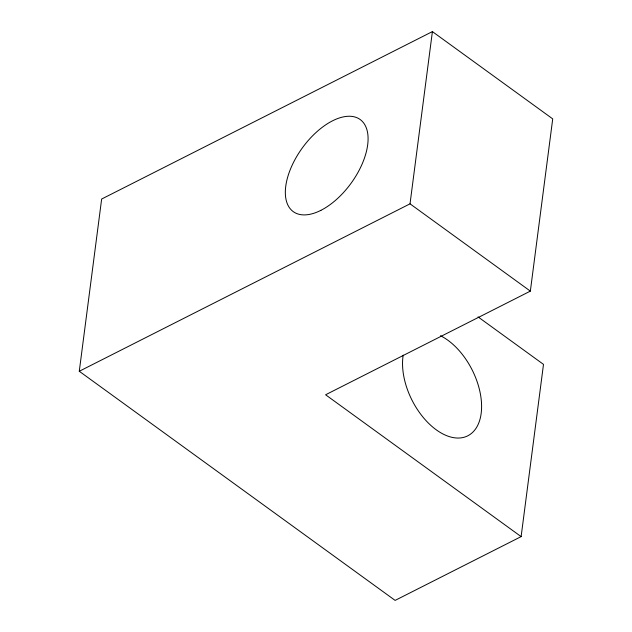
<?xml version="1.0" encoding="UTF-8"?>
<svg xmlns="http://www.w3.org/2000/svg" width="632" height="632" viewBox="0 0 632 632"><rect width="100%" height="100%" fill="white"/><g stroke="black" fill="none" stroke-linecap="round" stroke-linejoin="round"><path stroke-width="0.95" d="M79.276 371.268L101.649 199.033L432.399 31.6L552.724 118.887L530.351 291.123L325.599 394.771L521.124 536.615L395.126 600.4L79.276 371.268L410.026 203.836L432.399 31.6M521.124 536.615L543.496 364.38L478.053 316.909M410.026 203.836L530.351 291.123M440.48 335.742A56.919 33.662 63.2 0 1 481.576 408.13A56.919 33.662 63.2 0 1 437.818 430.913A56.919 33.662 63.2 0 1 403.184 355.16M320.898 210.338A56.919 30.099 -54 0 0 365.083 125.215A56.919 30.099 -54 0 0 294.157 161.12A56.919 30.099 -54 0 0 320.898 210.338"/></g></svg>
